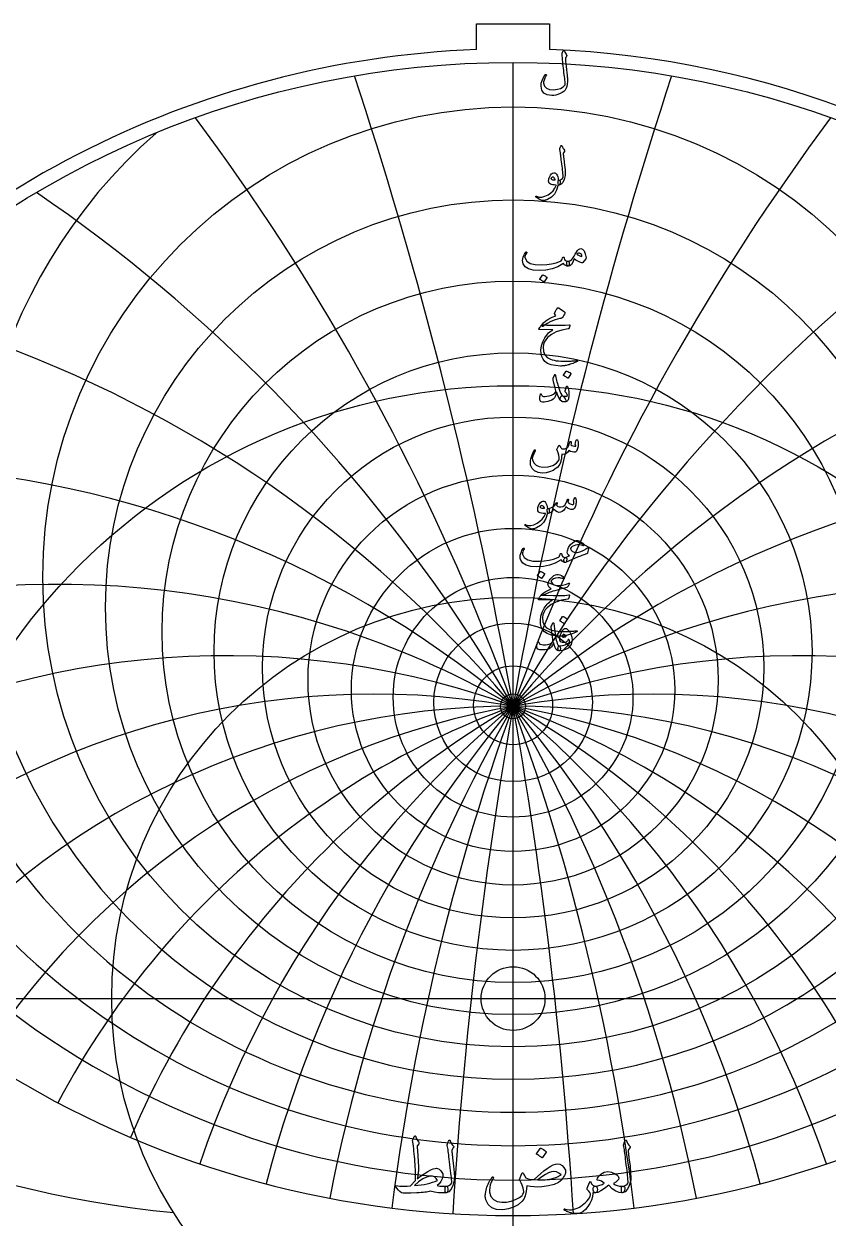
# Model space of a CAD drawing. Header units: millimetres. Extents: x -69 to 69, y -69 to 71.
# Drawn here: x -35.5 to 22.8, y -15.9 to 70.7 of the extents above; entities that cross this region are included whole.
import ezdxf

# ---------------------------------------------------------------- set-up
doc = ezdxf.new("R2010")
doc.units = ezdxf.units.MM
for name, color, linetype in [('CUT_INNER', 6, 'Continuous'), ('CUT_OUTER', 1, 'Continuous'), ('ENGRAVE', 7, 'Continuous'), ('ENGRAVE_FINE', 8, 'Continuous'), ('TEXT', 5, 'Continuous')]:
    doc.layers.add(name, color=color, linetype=linetype)

msp = doc.modelspace()

# ---------------------------------------------------------------- linework, layer by layer
at = {"layer": 'CUT_INNER'}
msp.add_circle((0, 0), 2.315, dxfattribs=at)
at = {"layer": 'CUT_OUTER'}
for points in [[(-2.6425, 70.7445), (2.6425, 70.7445), (2.6425, 68.8816)], [(-2.6425, 68.8816), (-2.6425, 70.7445)]]:
    msp.add_lwpolyline(points, dxfattribs=at)
for centre, radius, start, end in [((-0.0002, -0.0002), 68.9324, 142.382592, 87.802872), ((-0.0008, 0.001), 68.9312, 92.196291, 142.383048)]:
    msp.add_arc(centre, radius, start, end, dxfattribs=at)
at = {"layer": 'ENGRAVE'}
for points in [[(0, -67.95), (0, 67.95)], [(-67.95, 0), (67.95, 0)]]:
    msp.add_lwpolyline(points, dxfattribs=at)
for centre, radius in [((0, 0), 67.95), ((0, 30.6086), 34.1092), ((0, 28.4009), 29.5657), ((0, 26.6217), 25.4569), ((0, 25.186), 21.6854), ((0, 0), 44.4794), ((0, 24.0326), 18.1768), ((0, 23.1164), 14.8726), ((0, 22.4044), 11.7258), ((0, 21.8726), 8.6972), ((0, 0), 29.1157), ((0, 21.504), 5.753), ((0, 21.2871), 2.8632), ((0, 21.2156), 0.906)]:
    msp.add_circle(centre, radius, dxfattribs=at)
for centre, radius, start, end in [((0, 33.3639), 39.2198, 131.307855, 48.692145), ((0, 36.8385), 45.0823, 158.307565, 21.692435), ((0, 41.2872), 51.9657, 177.166321, 2.833679), ((0, 47.1036), 60.279, 192.562112, 347.437888), ((0, 54.9274), 70.6784, 205.930897, 334.069103), ((0, -36.0187), 57.2342, 39, 141), ((0, -36.0187), 57.2342, 39, 141), ((-16.9456, 63.242), 79.1525, 229.930345, 264.433471)]:
    msp.add_arc(centre, radius, start, end, dxfattribs=at)
at = {"layer": 'ENGRAVE_FINE'}
for centre, radius, start, end in [((-324.5914, -36.0187), 329.5988, 3.549067, 18.208032), ((-324.5914, -36.0187), 329.5988, 3.549067, 18.208032), ((324.5914, -36.0187), 329.5988, 161.791968, 176.450933), ((324.5914, -36.0187), 329.5988, 161.791968, 176.450933), ((-157.2498, -36.0187), 167.3417, 7.145895, 36.6736), ((-157.2498, -36.0187), 167.3417, 7.145895, 36.6736), ((157.2498, -36.0187), 167.3417, 143.3264, 172.854105), ((157.2498, -36.0187), 167.3417, 143.3264, 172.854105), ((-99.1326, -36.0187), 114.4685, 10.840654, 55.662821), ((-99.1326, -36.0187), 114.4685, 10.840654, 55.662821), ((99.1326, -36.0187), 114.4685, 124.337179, 169.159346), ((99.1326, -36.0187), 114.4685, 124.337179, 169.159346), ((-68.2091, -36.0187), 89.0407, 14.688568, 75.445741), ((-68.2091, -36.0187), 89.0407, 14.688568, 75.445741), ((68.2091, -36.0187), 89.0407, 104.554259, 165.311432), ((68.2091, -36.0187), 89.0407, 104.554259, 165.311432), ((-48.0252, -36.0187), 74.714, 18.753071, 96.251491), ((-48.0252, -36.0187), 74.714, 18.753071, 96.251491), ((48.0252, -36.0187), 74.714, 83.748509, 161.246929), ((48.0252, -36.0187), 74.714, 83.748509, 161.246929), ((-33.0442, -36.0187), 66.0884, 23.109812, 116.954145), ((-33.0442, -36.0187), 66.0884, 23.109812, 116.954145), ((33.0442, -36.0187), 66.0884, 63.045855, 156.890188), ((33.0442, -36.0187), 66.0884, 63.045855, 156.890188), ((-20.8316, -36.0187), 60.9074, 27.851987, 126.345474), ((-20.8316, -36.0187), 60.9074, 27.851987, 126.345474), ((20.8316, -36.0187), 60.9074, 53.654526, 152.148013), ((20.8316, -36.0187), 60.9074, 53.654526, 152.148013), ((-10.0919, -36.0187), 58.1172, 33.097661, 134.238363), ((-10.0919, -36.0187), 58.1172, 33.097661, 134.238363), ((10.0919, -36.0187), 58.1172, 45.761637, 146.902339), ((10.0919, -36.0187), 58.1172, 45.761637, 146.902339), ((0, 107.9194), 132.0697, 239.147014, 300.852986)]:
    msp.add_arc(centre, radius, start, end, dxfattribs=at)
at = {"layer": 'TEXT'}
for points in [[(3.6388, 68.7873), (3.6458, 68.7996), (3.6549, 68.8084), (3.6659, 68.8137), (3.679, 68.8154), (3.692, 68.8132), (3.7031, 68.8064), (3.7121, 68.7951), (3.7192, 68.7793), (3.7566, 68.6871), (3.7965, 68.6075), (3.839, 68.5404), (3.8839, 68.4859), (3.8972, 68.4663), (3.901, 68.4437), (3.8952, 68.4181), (3.8799, 68.3895), (3.8701, 68.3757), (3.8608, 68.3623), (3.852, 68.3495), (3.8437, 68.3372), (3.836, 68.3257), (3.8287, 68.3151), (3.8219, 68.3056), (3.8156, 68.297), (3.8051, 68.2815), (3.7975, 68.2629), (3.793, 68.2413), (3.7915, 68.2167), (3.7963, 68.1472), (3.8026, 68.0715), (3.8103, 67.9895), (3.8196, 67.9012), (3.8302, 67.8067), (3.8417, 67.7058), (3.8543, 67.5987), (3.8679, 67.4853), (3.883, 67.3721), (3.8965, 67.2658), (3.9082, 67.1662), (3.9181, 67.0734), (3.9265, 66.9871), (3.9337, 66.9071), (3.9396, 66.8334), (3.9442, 66.766), (3.9495, 66.5663), (3.9332, 66.3772), (3.8952, 66.1986), (3.8357, 66.0306), (3.7777, 65.9319), (3.688, 65.8407), (3.5667, 65.7571), (3.4138, 65.681), (3.248, 65.6179), (3.0923, 65.5735), (2.9466, 65.5476), (2.811, 65.5403), (2.4714, 65.587), (2.2283, 65.7151), (2.0816, 65.9246), (2.0314, 66.2154), (2.049, 66.4322), (2.1057, 66.6444), (2.2017, 66.8521), (2.3368, 67.0553), (2.3471, 67.0671), (2.3579, 67.0744), (2.3692, 67.0772), (2.381, 67.0754), (2.3935, 67.0706), (2.4031, 67.0644), (2.4096, 67.0566), (2.4131, 67.0473), (2.4156, 67.0335), (2.4151, 67.0201), (2.4116, 67.0073), (2.4051, 66.995), (2.3129, 66.8155), (2.2494, 66.6625), (2.2145, 66.5362), (2.2082, 66.4365), (2.2753, 66.2217), (2.4202, 66.0718), (2.6429, 65.9866), (2.9436, 65.9663), (3.2146, 65.9957), (3.4449, 66.0637), (3.6345, 66.1705), (3.7835, 66.3159), (3.7803, 66.3861), (3.7749, 66.4681), (3.7673, 66.5619), (3.7573, 66.6675), (3.7449, 66.7852), (3.7297, 66.9152), (3.7118, 67.0574), (3.691, 67.212), (3.6714, 67.3715), (3.6529, 67.5285), (3.6353, 67.683), (3.6187, 67.8349), (3.6034, 67.9844), (3.5896, 68.1313), (3.5773, 68.2757), (3.5665, 68.4176), (3.5504, 68.5542), (3.5511, 68.5698), (3.5534, 68.5844), (3.5572, 68.5979), (3.5624, 68.6105)], [(3.3957, 61.6985), (3.4228, 61.7641), (3.4439, 61.8161), (3.459, 61.8545), (3.468, 61.8793), (3.475, 61.8952), (3.4841, 61.9065), (3.4951, 61.9133), (3.5082, 61.9155), (3.523, 61.913), (3.5353, 61.9055), (3.5451, 61.8929), (3.5524, 61.8753), (3.5858, 61.7892), (3.6257, 61.7116), (3.6722, 61.6425), (3.7252, 61.582), (3.74, 61.5626), (3.7443, 61.5408), (3.738, 61.5164), (3.7212, 61.4895), (3.6328, 61.365), (3.6388, 61.3092), (3.6448, 61.2545), (3.6509, 61.2007), (3.6569, 61.148), (3.6629, 61.0962), (3.6689, 61.0455), (3.675, 60.9958), (3.681, 60.947), (3.7365, 60.496), (3.7704, 60.1433), (3.7827, 59.8892), (3.7734, 59.7334), (3.6976, 59.4509), (3.5986, 59.2422), (3.4765, 59.1073), (3.3314, 59.0463), (3.3274, 59.0463), (3.3233, 59.0463), (3.3193, 59.0463), (3.3153, 59.0463), (3.2914, 59.0689), (3.2761, 59.1206), (3.2693, 59.2015), (3.2711, 59.3115), (3.2749, 59.3522), (3.2862, 59.3818), (3.305, 59.4004), (3.3314, 59.4079), (3.4333, 59.4283), (3.5182, 59.4652), (3.5861, 59.5187), (3.6368, 59.5888), (3.6334, 59.6729), (3.6272, 59.7686), (3.6183, 59.8758), (3.6066, 59.9946), (3.5925, 60.1245), (3.576, 60.2649), (3.5573, 60.4158), (3.5363, 60.5773), (3.517, 60.7361), (3.4992, 60.8787), (3.4828, 61.0053), (3.468, 61.1158), (3.4552, 61.2103), (3.4449, 61.2886), (3.4371, 61.3509), (3.4318, 61.3971), (3.3917, 61.6262), (3.3904, 61.6488), (3.3907, 61.6684), (3.3924, 61.6849), (3.3957, 61.6985)], [(3.251, 59.0021), (3.1568, 58.6713), (2.9988, 58.3943), (2.7771, 58.171), (2.4915, 58.0014), (2.4516, 57.9842), (2.4121, 57.9688), (2.3732, 57.9551), (2.3348, 57.9432), (2.2971, 57.9333), (2.2604, 57.9256), (2.2248, 57.9202), (2.1901, 57.9171), (2.1037, 57.9294), (1.9892, 57.9743), (1.8465, 58.0519), (1.6757, 58.1622), (1.6574, 58.178), (1.6466, 58.1933), (1.6433, 58.2081), (1.6476, 58.2225), (1.6571, 58.2335), (1.6697, 58.2385), (1.6853, 58.2375), (1.7039, 58.2305), (1.8814, 58.173), (2.0806, 58.1732), (2.3014, 58.2313), (2.5437, 58.347), (2.7417, 58.4814), (2.9054, 58.6394), (3.035, 58.821), (3.1304, 59.0262), (3.1297, 59.0335), (3.1274, 59.0392), (3.1237, 59.0435), (3.1184, 59.0463), (2.98, 59.0543), (2.8622, 59.0704), (2.765, 59.0945), (2.6884, 59.1266), (2.6291, 59.1764), (2.592, 59.2452), (2.5769, 59.3331), (2.5839, 59.4401), (2.5862, 59.4543), (2.5889, 59.4687), (2.5922, 59.4834), (2.596, 59.4984), (2.6003, 59.5138), (2.605, 59.53), (2.6103, 59.547), (2.6161, 59.5647), (2.6633, 59.6794), (2.7206, 59.7746), (2.7879, 59.8502), (2.8652, 59.9062), (2.9443, 59.9369), (3.0169, 59.9364), (3.083, 59.9047), (3.1425, 59.8419), (3.1945, 59.7545), (3.2339, 59.6531), (3.2608, 59.5375), (3.2751, 59.4079), (3.283, 59.4081), (3.2907, 59.4084), (3.2981, 59.4091), (3.3053, 59.4099), (3.3124, 59.4108), (3.3198, 59.4115), (3.3275, 59.4118), (3.3354, 59.412), (3.3625, 59.4062), (3.3836, 59.3888), (3.3987, 59.36), (3.4077, 59.3195), (3.4115, 59.2751), (3.4107, 59.2301), (3.4055, 59.1847), (3.3957, 59.1387), (3.3829, 59.0983), (3.3685, 59.0694), (3.3527, 59.052), (3.3354, 59.0463), (3.259, 59.0463), (3.2585, 59.039), (3.257, 59.0292), (3.2545, 59.0169), (3.251, 59.0021)], [(3.0581, 59.4521), (3.0159, 59.5257), (2.9697, 59.5777), (2.9195, 59.6081), (2.8652, 59.6169), (2.8328, 59.6084), (2.8039, 59.5948), (2.7786, 59.5762), (2.7567, 59.5526), (2.7497, 59.54), (2.7487, 59.5265), (2.7537, 59.5119), (2.7648, 59.4963), (2.8062, 59.4599), (2.8662, 59.4351), (2.9448, 59.4218), (3.042, 59.42), (3.0521, 59.422), (3.0581, 59.428), (3.0601, 59.4381), (3.0581, 59.4521)], [(0.9162, 54.179), (0.9305, 54.1946), (0.9454, 54.2011), (0.9607, 54.1986), (0.9765, 54.187), (0.9886, 54.172), (0.9926, 54.1549), (0.9886, 54.1358), (0.9765, 54.1147), (0.9152, 54.0198), (0.876, 53.9318), (0.859, 53.851), (0.864, 53.7771), (0.9898, 53.5345), (1.2347, 53.3652), (1.5986, 53.2693), (2.0816, 53.2467), (2.44, 53.2731), (2.7838, 53.3281), (3.1131, 53.4117), (3.4278, 53.524), (3.4833, 53.5569), (3.5293, 53.6074), (3.5657, 53.6754), (3.5926, 53.7611), (3.6016, 53.7854), (3.6167, 53.8023), (3.6378, 53.8115), (3.6649, 53.8133), (3.6843, 53.805), (3.6981, 53.7882), (3.7064, 53.7628), (3.7091, 53.7289), (3.728, 53.645), (3.7804, 53.5822), (3.8666, 53.5405), (3.9864, 53.5199), (4.0296, 53.5104), (4.0587, 53.4858), (4.0738, 53.4461), (4.0748, 53.3914), (4.0602, 53.2894), (4.0407, 53.2165), (4.016, 53.1728), (3.9864, 53.1583), (3.8982, 53.1698), (3.8146, 53.2045), (3.7355, 53.2623), (3.6609, 53.3431), (3.6546, 53.3464), (3.6438, 53.3441), (3.6285, 53.3363), (3.6087, 53.323), (3.2339, 53.1121), (2.825, 52.9614), (2.382, 52.871), (1.9048, 52.8408), (1.4638, 52.871), (1.1212, 52.9614), (0.877, 53.1121), (0.7314, 53.323), (0.6982, 53.4408), (0.6872, 53.5611), (0.6982, 53.684), (0.7314, 53.8093), (0.7761, 53.9258), (0.8218, 54.0263), (0.8685, 54.1107), (0.9162, 54.179)], [(4.9187, 54.4362), (5.0445, 54.3915), (5.1488, 54.2654), (5.2314, 54.0579), (5.2924, 53.7691), (5.2947, 53.7483), (5.2934, 53.7299), (5.2887, 53.7141), (5.2804, 53.7008), (5.0594, 53.4235), (5.044, 53.4067), (5.0262, 53.3964), (5.0059, 53.3926), (4.983, 53.3954), (4.8328, 53.4466), (4.6917, 53.5119), (4.5595, 53.5913), (4.4365, 53.6847), (4.3373, 53.4544), (4.2285, 53.2899), (4.1102, 53.1912), (3.9824, 53.1583), (3.9681, 53.1636), (3.9532, 53.1794), (3.9379, 53.2057), (3.9221, 53.2427), (3.8977, 53.3341), (3.889, 53.4074), (3.8957, 53.4627), (3.9181, 53.4999), (3.9311, 53.5086), (3.9462, 53.5149), (3.9633, 53.5187), (3.9824, 53.5199), (4.0738, 53.5355), (4.1632, 53.5782), (4.2506, 53.648), (4.336, 53.745), (4.3734, 53.8012), (4.4294, 53.8937), (4.504, 54.0223), (4.5972, 54.187), (4.6701, 54.296), (4.7479, 54.3739), (4.8308, 54.4206), (4.9187, 54.4362)], [(4.6294, 54.0424), (4.7047, 53.9796), (4.7901, 53.9278), (4.8856, 53.8871), (4.991, 53.8575), (4.9853, 53.9366), (4.9639, 54.0012), (4.927, 54.0511), (4.8745, 54.0866), (4.814, 54.1049), (4.7529, 54.1036), (4.6914, 54.0828), (4.6294, 54.0424)], [(2.1338, 52.5113), (2.1389, 52.5163), (2.1459, 52.5193), (2.1549, 52.5203), (2.166, 52.5193), (2.2441, 52.4877), (2.3177, 52.449), (2.3868, 52.4033), (2.4513, 52.3505), (2.4576, 52.3425), (2.4604, 52.3345), (2.4596, 52.3264), (2.4553, 52.3184), (2.2665, 52.013), (2.2594, 52.0057), (2.2504, 52.004), (2.2393, 52.0077), (2.2263, 52.017), (2.215, 52.025), (2.1971, 52.0371), (2.1728, 52.0532), (2.1419, 52.0733), (2.104, 52.0974), (2.0585, 52.1255), (2.0055, 52.1577), (1.945, 52.1938), (1.9369, 52.1999), (1.9329, 52.2059), (1.9329, 52.2119), (1.9369, 52.2179)], [(3.3917, 49.3536), (3.0405, 49.2619), (2.7306, 49.1436), (2.4619, 48.9987), (2.2343, 48.8271), (2.1994, 48.8008), (2.167, 48.786), (2.1371, 48.7827), (2.1097, 48.791), (2.0778, 48.8289), (2.0826, 48.8824), (2.1241, 48.9515), (2.2022, 49.0361), (2.3868, 49.1893), (2.599, 49.3275), (2.8389, 49.4505), (3.1063, 49.5585), (3.03, 49.671), (3.0157, 49.6992), (3.0089, 49.7273), (3.0096, 49.7554), (3.0179, 49.7836), (3.0719, 49.8908), (3.1214, 49.9795), (3.1664, 50.0495), (3.2068, 50.101), (3.2327, 50.1254), (3.258, 50.1382), (3.2829, 50.1395), (3.3073, 50.1292), (3.4487, 50.0493), (3.5675, 49.9744), (3.6637, 49.9046), (3.7372, 49.8398), (3.7516, 49.819), (3.7583, 49.7926), (3.7576, 49.7607), (3.7493, 49.7233), (3.7234, 49.6648), (3.682, 49.5937), (3.625, 49.5101), (3.5524, 49.4139), (3.5333, 49.3995), (3.5002, 49.3847), (3.4529, 49.3694), (3.3917, 49.3536)], [(2.4433, 48.8874), (2.9589, 48.8693), (3.4047, 48.8673), (3.7807, 48.8814), (4.0869, 48.9115), (4.0963, 48.9127), (4.1044, 48.912), (4.1114, 48.9097), (4.117, 48.9055), (4.1211, 48.8999), (4.1235, 48.893), (4.1242, 48.8848), (4.123, 48.8754), (4.1151, 48.8387), (4.1075, 48.805), (4.1, 48.7744), (4.0929, 48.7468), (4.086, 48.7222), (4.0793, 48.7006), (4.0729, 48.682), (4.0668, 48.6664), (4.0537, 48.6415), (4.0386, 48.6232), (4.0216, 48.6114), (4.0025, 48.6061), (3.5383, 48.522), (3.1345, 48.3901), (2.7909, 48.2106), (2.5076, 47.9833), (2.3644, 47.8197), (2.2604, 47.6467), (2.1956, 47.4641), (2.17, 47.272), (2.1946, 46.9703), (2.2926, 46.7244), (2.4639, 46.5343), (2.7085, 46.3999), (2.8353, 46.3593), (2.9747, 46.3256), (3.1267, 46.299), (3.2912, 46.2794), (3.468, 46.2666), (3.6569, 46.2603), (3.8578, 46.2606), (4.0708, 46.2673), (4.1465, 46.2716), (4.221, 46.2764), (4.2942, 46.2816), (4.3662, 46.2874), (4.4364, 46.2937), (4.5043, 46.3005), (4.57, 46.3078), (4.6334, 46.3156), (4.6527, 46.3166), (4.6665, 46.3115), (4.6748, 46.3005), (4.6776, 46.2834), (4.6761, 46.2636), (4.6716, 46.2482), (4.664, 46.2374), (4.6535, 46.2312), (4.54, 46.1832), (4.4325, 46.1397), (4.331, 46.1008), (4.2355, 46.0664), (4.1464, 46.0363), (4.0638, 46.0101), (3.9877, 45.988), (3.9181, 45.97), (3.8527, 45.9566), (3.789, 45.9448), (3.7271, 45.9345), (3.6669, 45.9258), (3.6083, 45.919), (3.5509, 45.9147), (3.4948, 45.9129), (3.4399, 45.9137), (3.0651, 45.9428), (2.7527, 46.0061), (2.5026, 46.1036), (2.3147, 46.2352), (2.1768, 46.3997), (2.0806, 46.5918), (2.0261, 46.8116), (2.0133, 47.059), (2.0527, 47.3659), (2.1469, 47.6638), (2.2958, 47.9526), (2.4995, 48.2324), (2.5792, 48.317), (2.6693, 48.3982), (2.77, 48.4758), (2.8813, 48.5499), (1.9088, 48.5579), (1.8855, 48.568), (1.8757, 48.586), (1.8794, 48.6122), (1.8968, 48.6463), (1.9294, 48.696), (1.959, 48.7408), (1.9857, 48.7804), (2.0093, 48.8151), (2.0299, 48.8445), (2.0475, 48.8683), (2.062, 48.8867), (2.0736, 48.8995), (2.0997, 48.9017), (2.17, 48.9005), (2.2845, 48.8957), (2.4433, 48.8874)], [(3.0802, 45.1938), (3.1033, 45.0884), (3.1284, 44.9813), (3.1556, 44.8724), (3.1847, 44.7618), (3.2158, 44.6489), (3.249, 44.5332), (3.2842, 44.4148), (3.3213, 44.2936), (3.3964, 44.0756), (3.465, 43.9119), (3.527, 43.8023), (3.5825, 43.7471), (3.631, 43.7142), (3.68, 43.6677), (3.7295, 43.6077), (3.7794, 43.5341), (3.8267, 43.4429), (3.8397, 43.3744), (3.8186, 43.3284), (3.7634, 43.3051), (3.5848, 43.3231), (3.4268, 43.4417), (3.2894, 43.6607), (3.1726, 43.9802), (3.1701, 43.9854), (3.1666, 43.9892), (3.1621, 43.9915), (3.1566, 43.9922), (3.1526, 43.9915), (3.1485, 43.9892), (3.1445, 43.9854), (3.1405, 43.9802), (3.1292, 43.9284), (3.1154, 43.8737), (3.0991, 43.8159), (3.0802, 43.7551), (3.0596, 43.6976), (3.038, 43.6496), (3.0154, 43.6112), (2.9918, 43.5823), (2.9069, 43.5082), (2.8009, 43.4427), (2.6738, 43.3857), (2.5257, 43.3372), (2.375, 43.3013), (2.2444, 43.286), (2.1338, 43.2912), (2.0434, 43.3171), (1.9661, 43.3819), (1.9309, 43.4959), (1.9379, 43.6592), (1.9872, 43.8717), (1.9919, 43.8787), (1.9982, 43.8837), (2.006, 43.8867), (2.0153, 43.8877), (2.0264, 43.8865), (2.0354, 43.8827), (2.0424, 43.8764), (2.0475, 43.8676), (2.0665, 43.8232), (2.0876, 43.7863), (2.1107, 43.7569), (2.1359, 43.735), (2.2142, 43.7059), (2.3207, 43.6989), (2.4553, 43.7139), (2.6181, 43.7511), (2.7916, 43.8069), (2.9265, 43.8697), (3.0227, 43.9395), (3.0802, 44.0163), (3.0898, 44.0942), (3.0742, 44.2273), (3.0335, 44.4157), (2.9677, 44.6593), (2.9361, 44.7876), (2.9175, 44.8914), (2.9119, 44.9705), (2.9195, 45.025), (2.9958, 45.242), (3.0041, 45.2648), (3.0129, 45.2812), (3.0222, 45.291), (3.032, 45.2942), (3.0441, 45.288), (3.0561, 45.2691), (3.0682, 45.2377), (3.0802, 45.1938)], [(3.8558, 45.5394), (3.8608, 45.5444), (3.8679, 45.5474), (3.8769, 45.5484), (3.8879, 45.5474), (3.9661, 45.5158), (4.0396, 45.4771), (4.1087, 45.4314), (4.1733, 45.3786), (4.1795, 45.3706), (4.1823, 45.3625), (4.1816, 45.3545), (4.1773, 45.3465), (3.9884, 45.0411), (3.9814, 45.0338), (3.9723, 45.032), (3.9613, 45.0358), (3.9482, 45.0451), (3.9369, 45.0531), (3.9191, 45.0652), (3.8947, 45.0812), (3.8638, 45.1013), (3.8259, 45.1255), (3.7804, 45.1536), (3.7275, 45.1857), (3.6669, 45.2219), (3.6589, 45.2279), (3.6549, 45.234), (3.6549, 45.24), (3.6589, 45.246)], [(3.892, 43.8958), (3.8684, 43.9352), (3.8458, 43.9691), (3.8242, 43.9975), (3.8036, 44.0204), (3.7887, 44.0399), (3.7804, 44.0625), (3.7787, 44.0882), (3.7835, 44.1168), (3.8679, 44.4222), (3.8797, 44.4488), (3.895, 44.4564), (3.9138, 44.4448), (3.9362, 44.4142), (3.9698, 44.3491), (3.9985, 44.2705), (4.0221, 44.1783), (4.0407, 44.0726), (4.0515, 43.9711), (4.0557, 43.8717), (4.0535, 43.7742), (4.0447, 43.6788), (4.0304, 43.5956), (4.0115, 43.5231), (3.9882, 43.461), (3.9603, 43.4095), (3.9259, 43.3714), (3.8789, 43.3412), (3.8194, 43.3191), (3.7473, 43.3051), (3.6735, 43.3023), (3.6046, 43.3141), (3.5408, 43.3405), (3.4821, 43.3814), (3.4366, 43.4334), (3.4128, 43.4929), (3.4105, 43.56), (3.4298, 43.6346), (3.4607, 43.6956), (3.4971, 43.734), (3.5391, 43.7499), (3.5866, 43.7431), (3.6961, 43.7167), (3.7915, 43.7139), (3.8729, 43.7348), (3.9402, 43.7792), (3.9417, 43.791), (3.9342, 43.8144), (3.9176, 43.8493), (3.892, 43.8958)], [(4.5852, 40.5273), (4.5922, 40.5449), (4.6012, 40.5575), (4.6123, 40.565), (4.6253, 40.5675), (4.6422, 40.5655), (4.6565, 40.5595), (4.6683, 40.5494), (4.6776, 40.5354), (4.7004, 40.4851), (4.7168, 40.4229), (4.7266, 40.3485), (4.7298, 40.2621), (4.721, 40.121), (4.6947, 39.9868), (4.6507, 39.8598), (4.5892, 39.7397), (4.5681, 39.7108), (4.545, 39.6885), (4.5199, 39.6726), (4.4927, 39.6633), (4.3945, 39.6571), (4.2888, 39.6744), (4.1755, 39.7153), (4.0547, 39.7799), (3.953, 39.6405), (3.8327, 39.5478), (3.6938, 39.5019), (3.5363, 39.5026), (3.5312, 39.4178), (3.5238, 39.3363), (3.5141, 39.2581), (3.5022, 39.1831), (3.488, 39.1109), (3.4715, 39.041), (3.4528, 38.9733), (3.4318, 38.9079), (3.3831, 38.7898), (3.3173, 38.6808), (3.2344, 38.5809), (3.1345, 38.4899), (2.9006, 38.3342), (2.6532, 38.2247), (2.3923, 38.1614), (2.1178, 38.1443), (1.8086, 38.1863), (1.5642, 38.296), (1.3846, 38.4736), (1.2699, 38.719), (1.2543, 38.8074), (1.2518, 38.9119), (1.2623, 39.0324), (1.2859, 39.1691), (1.3239, 39.3188), (1.3774, 39.4745), (1.4464, 39.6362), (1.5311, 39.804), (1.5378, 39.8145), (1.5461, 39.8221), (1.5559, 39.8266), (1.5672, 39.8281), (1.5785, 39.8271), (1.5883, 39.8241), (1.5966, 39.8191), (1.6034, 39.812), (1.6079, 39.8017), (1.6094, 39.7909), (1.6079, 39.7796), (1.6034, 39.7678), (1.4959, 39.5446), (1.4266, 39.361), (1.3954, 39.217), (1.4025, 39.1128), (1.5039, 38.883), (1.6637, 38.716), (1.8817, 38.6117), (2.158, 38.5703), (2.5442, 38.5949), (2.8713, 38.6929), (3.139, 38.8642), (3.3475, 39.1088), (3.3467, 39.27), (3.3203, 39.4403), (3.2683, 39.6196), (3.1907, 39.808), (3.1809, 39.8271), (3.1757, 39.8442), (3.1749, 39.8593), (3.1787, 39.8723), (3.2003, 39.9171), (3.2209, 39.9592), (3.2405, 39.9985), (3.259, 40.0351), (3.2766, 40.0683), (3.2932, 40.0979), (3.3088, 40.1236), (3.3233, 40.1456), (3.3316, 40.1549), (3.3404, 40.1586), (3.3497, 40.1569), (3.3595, 40.1496), (3.3645, 40.1441), (3.3716, 40.1355), (3.3806, 40.124), (3.3917, 40.1094), (3.4042, 40.0918), (3.4178, 40.0712), (3.4323, 40.0476), (3.4479, 40.021), (3.4796, 39.9698), (3.5062, 39.9326), (3.5278, 39.9095), (3.5444, 39.9004), (3.6488, 39.8917), (3.7533, 39.9095), (3.8578, 39.9539), (3.9623, 40.025), (4.0002, 40.0722), (4.0376, 40.1496), (4.0746, 40.2571), (4.111, 40.3947), (4.1145, 40.4078), (4.121, 40.4188), (4.1306, 40.4279), (4.1431, 40.4349), (4.1549, 40.4394), (4.1662, 40.4409), (4.177, 40.4394), (4.1873, 40.4349), (4.2026, 40.4098), (4.2084, 40.3626), (4.2047, 40.2933), (4.1913, 40.2018), (4.2725, 40.1521), (4.3591, 40.1195), (4.4513, 40.1039), (4.549, 40.1054), (4.5477, 40.1348), (4.544, 40.1586), (4.5377, 40.177), (4.5289, 40.1898), (4.5189, 40.2018), (4.5128, 40.2139), (4.5108, 40.2259), (4.5128, 40.238)], [(2.4614, 35.1657), (2.3672, 34.8349), (2.2092, 34.5578), (1.9874, 34.3346), (1.7019, 34.165), (1.6619, 34.1478), (1.6225, 34.1324), (1.5836, 34.1187), (1.5451, 34.1068), (1.5075, 34.0968), (1.4708, 34.0892), (1.4351, 34.0838), (1.4005, 34.0806), (1.3141, 34.093), (1.1995, 34.1379), (1.0569, 34.2155), (0.8861, 34.3258), (0.8678, 34.3416), (0.857, 34.3569), (0.8537, 34.3717), (0.858, 34.3861), (0.8675, 34.3971), (0.8801, 34.4021), (0.8956, 34.4011), (0.9142, 34.3941), (1.0918, 34.3366), (1.291, 34.3368), (1.5117, 34.3948), (1.7541, 34.5106), (1.952, 34.645), (2.1158, 34.803), (2.2454, 34.9846), (2.3408, 35.1898), (2.3401, 35.197), (2.3378, 35.2028), (2.334, 35.2071), (2.3287, 35.2099), (2.1904, 35.2179), (2.0726, 35.234), (1.9754, 35.2581), (1.8988, 35.2902), (1.8395, 35.34), (1.8023, 35.4088), (1.7872, 35.4967), (1.7943, 35.6037), (1.7965, 35.6179), (1.7993, 35.6323), (1.8026, 35.647), (1.8063, 35.6619), (1.8106, 35.6774), (1.8154, 35.6936), (1.8207, 35.7105), (1.8264, 35.7282), (1.8736, 35.843), (1.9309, 35.9382), (1.9982, 36.0138), (2.0756, 36.0698), (2.1547, 36.1005), (2.2273, 36.1), (2.2933, 36.0683), (2.3529, 36.0055), (2.4049, 35.9181), (2.4443, 35.8167), (2.4712, 35.7011), (2.4855, 35.5715), (2.4934, 35.5717), (2.501, 35.572), (2.5085, 35.5727), (2.5156, 35.5735), (2.5228, 35.5744), (2.5302, 35.575), (2.5378, 35.5754), (2.5458, 35.5755), (2.5729, 35.5698), (2.594, 35.5524), (2.609, 35.5236), (2.6181, 35.4831), (2.6219, 35.4387), (2.6211, 35.3937), (2.6158, 35.3482), (2.606, 35.3023), (2.5932, 35.2618), (2.5789, 35.233), (2.5631, 35.2156), (2.5458, 35.2099), (2.4694, 35.2099), (2.4689, 35.2026), (2.4674, 35.1928), (2.4649, 35.1805), (2.4614, 35.1657)], [(2.2685, 35.6157), (2.2263, 35.6893), (2.1801, 35.7413), (2.1298, 35.7717), (2.0756, 35.7805), (2.0432, 35.772), (2.0143, 35.7584), (1.9889, 35.7398), (1.9671, 35.7162), (1.96, 35.7036), (1.959, 35.6901), (1.9641, 35.6755), (1.9751, 35.6599), (2.0166, 35.6235), (2.0766, 35.5987), (2.1552, 35.5853), (2.2524, 35.5836), (2.2624, 35.5856), (2.2685, 35.5916), (2.2705, 35.6017), (2.2685, 35.6157)], [(4.4907, 36.3551), (4.4995, 36.3612), (4.5098, 36.3592), (4.5216, 36.3491), (4.5349, 36.331), (4.5492, 36.3004), (4.56, 36.2567), (4.5673, 36.1999), (4.5711, 36.1301), (4.5724, 36.0507), (4.5681, 35.9734), (4.5583, 35.898), (4.543, 35.8247), (4.4983, 35.682), (4.4485, 35.5796), (4.3938, 35.5173), (4.334, 35.4952), (4.1926, 35.5035), (4.0617, 35.5404), (3.9414, 35.6059), (3.8317, 35.7001), (3.7563, 35.5517), (3.6669, 35.4359), (3.5634, 35.3528), (3.4459, 35.3023), (3.3226, 35.2912), (3.1978, 35.3224), (3.0714, 35.3957), (2.9436, 35.5112), (2.8401, 35.3794), (2.7386, 35.2852), (2.6392, 35.2287), (2.5417, 35.2099), (2.5221, 35.2209), (2.5036, 35.2541), (2.486, 35.3093), (2.4694, 35.3867), (2.4634, 35.463), (2.4734, 35.5193), (2.4995, 35.5555), (2.5417, 35.5715), (2.7271, 35.6135), (2.8893, 35.6951), (3.0285, 35.8164), (3.1445, 35.9774), (3.1508, 35.9862), (3.1576, 35.9925), (3.1649, 35.9962), (3.1726, 35.9975), (3.1822, 35.9965), (3.1907, 35.9935), (3.1983, 35.9884), (3.2048, 35.9814), (3.2086, 35.9598), (3.1998, 35.9231), (3.1784, 35.8714), (3.1445, 35.8046), (3.189, 35.7531), (3.258, 35.7152), (3.3517, 35.6908), (3.47, 35.68), (3.6174, 35.7109), (3.7463, 35.8116), (3.8566, 35.9822), (3.9482, 36.2225), (3.9527, 36.2348), (3.9583, 36.2436), (3.9648, 36.2489), (3.9723, 36.2507), (3.9836, 36.2497), (3.9934, 36.2466), (4.0017, 36.2416), (4.0085, 36.2346), (4.0135, 36.2245), (4.0165, 36.2145), (4.0175, 36.2044), (4.0165, 36.1944), (3.9764, 36.0256), (4.0233, 35.9839), (4.0798, 35.9473), (4.1459, 35.9156), (4.2215, 35.889), (4.2951, 35.8717), (4.3511, 35.8679), (4.3895, 35.8777), (4.4104, 35.901), (4.4171, 35.9367), (4.4134, 35.9874), (4.3991, 36.0532), (4.3742, 36.1341), (4.3785, 36.157), (4.3993, 36.2014), (4.4367, 36.2675), (4.4907, 36.3551)], [(5.4692, 32.6581), (5.3889, 32.3366), (5.3798, 32.3211), (5.3648, 32.3065), (5.3437, 32.2929), (5.3165, 32.2804), (5.2564, 32.2591), (5.1925, 32.2357), (5.1248, 32.2099), (5.0533, 32.1819), (4.9781, 32.1519), (4.8991, 32.1201), (4.8164, 32.0866), (4.7298, 32.0513), (3.8056, 31.6495), (3.7634, 31.6588), (3.7292, 31.6866), (3.7031, 31.7331), (3.685, 31.7981), (3.682, 31.8672), (3.7011, 31.9257), (3.7423, 31.9737), (3.8056, 32.0111), (3.8135, 32.0148), (3.8292, 32.0217), (3.8527, 32.0319), (3.8839, 32.0453), (3.9227, 32.0617), (3.9688, 32.081), (4.0222, 32.1029), (4.0828, 32.1277), (4.0047, 32.2078), (3.9553, 32.2954), (3.9344, 32.3906), (3.9422, 32.4934), (4.0196, 32.7377), (4.1512, 32.9444), (4.337, 33.1135), (4.5771, 33.2448), (4.6296, 33.2571), (4.6907, 33.2539), (4.7602, 33.235), (4.8383, 33.2006), (4.9195, 33.1537), (4.9941, 33.1012), (5.0621, 33.0431), (5.1236, 32.9796), (5.141, 32.9562), (5.1488, 32.9344), (5.147, 32.914), (5.1357, 32.8952), (5.1186, 32.8806), (5.0995, 32.8731), (5.0784, 32.8726), (5.0553, 32.8791), (4.935, 32.9171), (4.8072, 32.9344), (4.6718, 32.9311), (4.5289, 32.9073), (4.3996, 32.8686), (4.2968, 32.8168), (4.2207, 32.752), (4.1713, 32.6742), (4.1662, 32.6395), (4.1793, 32.5998), (4.2104, 32.5551), (4.2597, 32.5054), (4.3159, 32.4602), (4.3722, 32.425), (4.4284, 32.3999), (4.4847, 32.3849), (4.6532, 32.3806), (4.8333, 32.416), (5.0249, 32.4911), (5.2281, 32.6059), (5.25, 32.6197), (5.2713, 32.633), (5.2922, 32.6458), (5.3125, 32.6581), (5.3321, 32.6697), (5.3507, 32.6802), (5.3683, 32.6898), (5.3849, 32.6983), (5.4308, 32.7199), (5.4602, 32.7204), (5.473, 32.6998), (5.4692, 32.6581)], [(0.7394, 32.6702), (0.7537, 32.6857), (0.7685, 32.6923), (0.7839, 32.6898), (0.7997, 32.6782), (0.8117, 32.6631), (0.8158, 32.6461), (0.8117, 32.627), (0.7997, 32.6059), (0.7384, 32.5109), (0.6992, 32.423), (0.6821, 32.3422), (0.6872, 32.2683), (0.813, 32.0257), (1.0579, 31.8564), (1.4218, 31.7605), (1.9048, 31.7379), (2.2632, 31.7642), (2.607, 31.8192), (2.9363, 31.9029), (3.251, 32.0151), (3.3065, 32.0481), (3.3525, 32.0985), (3.3889, 32.1666), (3.4158, 32.2522), (3.4248, 32.2766), (3.4399, 32.2934), (3.461, 32.3027), (3.4881, 32.3045), (3.5074, 32.2962), (3.5213, 32.2794), (3.5295, 32.254), (3.5323, 32.2201), (3.5511, 32.1362), (3.6036, 32.0734), (3.6898, 32.0317), (3.8096, 32.0111), (3.8528, 32.0016), (3.8819, 31.977), (3.897, 31.9373), (3.898, 31.8825), (3.8834, 31.7806), (3.8638, 31.7077), (3.8392, 31.664), (3.8096, 31.6495), (3.7214, 31.661), (3.6378, 31.6957), (3.5587, 31.7534), (3.4841, 31.8343), (3.4778, 31.8376), (3.467, 31.8353), (3.4517, 31.8275), (3.4318, 31.8142), (3.0571, 31.6032), (2.6482, 31.4526), (2.2052, 31.3621), (1.728, 31.332), (1.2869, 31.3621), (0.9444, 31.4526), (0.7002, 31.6032), (0.5546, 31.8142), (0.5214, 31.932), (0.5104, 32.0523), (0.5214, 32.1751), (0.5546, 32.3005), (0.5993, 32.417), (0.645, 32.5175), (0.6917, 32.6019), (0.7394, 32.6702)], [(1.957, 31.0025), (1.9621, 31.0075), (1.9691, 31.0105), (1.9781, 31.0115), (1.9892, 31.0105), (2.0673, 30.9789), (2.1409, 30.9402), (2.21, 30.8945), (2.2745, 30.8417), (2.2808, 30.8337), (2.2835, 30.8257), (2.2828, 30.8176), (2.2785, 30.8096), (2.0896, 30.5042), (2.0826, 30.4969), (2.0736, 30.4951), (2.0625, 30.4989), (2.0495, 30.5082), (2.0382, 30.5162), (2.0203, 30.5283), (1.996, 30.5444), (1.9651, 30.5645), (1.9271, 30.5886), (1.8817, 30.6167), (1.8287, 30.6488), (1.7682, 30.685), (1.7601, 30.691), (1.7561, 30.6971), (1.7561, 30.7031), (1.7601, 30.7091)], [(4.0768, 30.153), (4.0801, 30.1246), (4.0617, 30.0716), (4.0218, 29.994), (3.9603, 29.8918), (3.9472, 29.8752), (3.9321, 29.8617), (3.9151, 29.8511), (3.896, 29.8436), (3.6388, 29.7728), (3.4097, 29.709), (3.2088, 29.6522), (3.036, 29.6025), (2.8913, 29.56), (2.7748, 29.5251), (2.6864, 29.4977), (2.6261, 29.4779), (2.1399, 29.2609), (2.1057, 29.2584), (2.0796, 29.2629), (2.0615, 29.2745), (2.0515, 29.293), (2.0512, 29.2998), (2.0545, 29.3081), (2.0613, 29.3179), (2.0716, 29.3292), (2.1705, 29.4221), (2.3187, 29.5201), (2.5161, 29.6231), (2.7628, 29.7311), (2.6957, 29.7883), (2.6392, 29.8436), (2.5932, 29.8968), (2.5578, 29.9481), (2.536, 30.0041), (2.5307, 30.0716), (2.542, 30.1508), (2.5699, 30.2414), (2.6151, 30.3359), (2.6784, 30.4303), (2.7597, 30.5247), (2.8592, 30.6192), (2.9674, 30.7008), (3.0712, 30.7568), (3.1704, 30.7872), (3.2651, 30.792), (3.3934, 30.7661), (3.5092, 30.7126), (3.6124, 30.6315), (3.7031, 30.5227), (3.7111, 30.5092), (3.7151, 30.4966), (3.7151, 30.485), (3.7111, 30.4745), (3.7023, 30.4647), (3.692, 30.4594), (3.6802, 30.4587), (3.6669, 30.4624), (3.6078, 30.4813), (3.5509, 30.4976), (3.4963, 30.5114), (3.4439, 30.5227), (3.394, 30.5313), (3.3469, 30.5368), (3.3026, 30.5393), (3.2611, 30.5388), (3.088, 30.5185), (2.9426, 30.4695), (2.8248, 30.3919), (2.7346, 30.2856), (2.8306, 30.1593), (2.9376, 30.0656), (3.0556, 30.0046), (3.1847, 29.9762), (3.3768, 29.9742), (3.5835, 30.0043), (3.8048, 30.0666), (4.0407, 30.1611), (4.0504, 30.1636), (4.0597, 30.1631), (4.0685, 30.1595), (4.0768, 30.153)], [(2.4091, 29.273), (2.9247, 29.2549), (3.3706, 29.2529), (3.7465, 29.2669), (4.0527, 29.2971), (4.0621, 29.2982), (4.0703, 29.2976), (4.0772, 29.2952), (4.0828, 29.291), (4.087, 29.2854), (4.0894, 29.2785), (4.09, 29.2703), (4.0889, 29.2609), (4.081, 29.2242), (4.0733, 29.1906), (4.0659, 29.1599), (4.0587, 29.1323), (4.0518, 29.1077), (4.0452, 29.0861), (4.0388, 29.0675), (4.0326, 29.0519), (4.0196, 29.0271), (4.0045, 29.0087), (3.9874, 28.9969), (3.9683, 28.9917), (3.5042, 28.9075), (3.1003, 28.7757), (2.7567, 28.5961), (2.4734, 28.3688), (2.3303, 28.2053), (2.2263, 28.0322), (2.1615, 27.8496), (2.1359, 27.6575), (2.1605, 27.3559), (2.2584, 27.11), (2.4297, 26.9198), (2.6743, 26.7855), (2.8012, 26.7448), (2.9406, 26.7111), (3.0925, 26.6845), (3.257, 26.6649), (3.4338, 26.6521), (3.6227, 26.6458), (3.8236, 26.6461), (4.0366, 26.6529), (4.1124, 26.6571), (4.1868, 26.6619), (4.26, 26.6672), (4.332, 26.673), (4.4022, 26.6792), (4.4701, 26.686), (4.5358, 26.6933), (4.5992, 26.7011), (4.6186, 26.7021), (4.6324, 26.6971), (4.6407, 26.686), (4.6434, 26.6689), (4.6419, 26.6491), (4.6374, 26.6338), (4.6299, 26.623), (4.6193, 26.6167), (4.5058, 26.5687), (4.3983, 26.5253), (4.2968, 26.4863), (4.2014, 26.4519), (4.1122, 26.4218), (4.0296, 26.3957), (3.9535, 26.3736), (3.8839, 26.3555), (3.8185, 26.3422), (3.7548, 26.3304), (3.6929, 26.3201), (3.6328, 26.3113), (3.5741, 26.3045), (3.5167, 26.3002), (3.4606, 26.2985), (3.4057, 26.2992), (3.031, 26.3284), (2.7185, 26.3917), (2.4684, 26.4891), (2.2805, 26.6207), (2.1426, 26.7852), (2.0464, 26.9774), (1.9919, 27.1971), (1.9791, 27.4445), (2.0186, 27.7514), (2.1128, 28.0493), (2.2617, 28.3381), (2.4654, 28.6179), (2.545, 28.7026), (2.6352, 28.7837), (2.7359, 28.8613), (2.8471, 28.9354), (1.8747, 28.9434), (1.8513, 28.9535), (1.8415, 28.9716), (1.8453, 28.9977), (1.8626, 29.0318), (1.8952, 29.0816), (1.9249, 29.1263), (1.9515, 29.166), (1.9751, 29.2006), (1.9957, 29.23), (2.0133, 29.2539), (2.0279, 29.2722), (2.0394, 29.285), (2.0655, 29.2873), (2.1359, 29.286), (2.2504, 29.2812), (2.4091, 29.273)], [(3.3434, 25.5916), (3.3726, 25.5776), (3.3957, 25.5555), (3.4128, 25.5253), (3.4238, 25.4872), (3.4311, 25.4399), (3.4328, 25.3947), (3.4291, 25.3515), (3.4198, 25.3103), (3.406, 25.2752), (3.3886, 25.2501), (3.3678, 25.235), (3.3434, 25.23), (3.2231, 25.2634), (3.1234, 25.3475), (3.0443, 25.4824), (2.9858, 25.668), (2.9782, 25.7), (2.9717, 25.7278), (2.9662, 25.7512), (2.9617, 25.7705), (2.9582, 25.7854), (2.9556, 25.7961), (2.9541, 25.8025), (2.9536, 25.8046), (2.9476, 25.8164), (2.9416, 25.8197), (2.9355, 25.8144), (2.9295, 25.8006), (2.8612, 25.6464), (2.7849, 25.5253), (2.7005, 25.4374), (2.608, 25.3827), (2.4739, 25.3405), (2.3167, 25.3144), (2.1364, 25.3043), (1.9329, 25.3103), (1.797, 25.3523), (1.723, 25.454), (1.7106, 25.6155), (1.7601, 25.8368), (1.7714, 25.8634), (1.7852, 25.883), (1.8016, 25.8955), (1.8204, 25.9011), (1.839, 25.8993), (1.8546, 25.89), (1.8671, 25.8732), (1.8767, 25.8488), (1.897, 25.7968), (1.9219, 25.7574), (1.9513, 25.7305), (1.9852, 25.7162), (2.1753, 25.6871), (2.3559, 25.6841), (2.5269, 25.7072), (2.6884, 25.7564), (2.7585, 25.7931), (2.816, 25.8428), (2.861, 25.9056), (2.8934, 25.9814), (2.8913, 26.0174), (2.8813, 26.101), (2.8632, 26.2323), (2.8371, 26.4114), (2.8238, 26.5072), (2.812, 26.5938), (2.8017, 26.671), (2.7929, 26.7389), (2.7854, 26.7971), (2.7788, 26.8449), (2.7733, 26.8825), (2.7688, 26.9097), (2.765, 26.9514), (2.7658, 26.9881), (2.771, 27.0197), (2.7808, 27.0464), (2.7964, 27.0794), (2.811, 27.1101), (2.8245, 27.1387), (2.8371, 27.1649), (2.8484, 27.1889), (2.8582, 27.2106), (2.8665, 27.2301), (2.8733, 27.2473), (2.8803, 27.2611), (2.8893, 27.2704), (2.9004, 27.2752), (2.9134, 27.2754), (2.9278, 27.2699), (2.9386, 27.2613), (2.9458, 27.2498), (2.9496, 27.2352), (2.9741, 27.0296), (2.9993, 26.8349), (3.0253, 26.6509), (3.0521, 26.4777), (3.0793, 26.3154), (3.1068, 26.1638), (3.1346, 26.023), (3.1626, 25.893), (3.1965, 25.7717), (3.2379, 25.681), (3.2869, 25.621), (3.3434, 25.5916)], [(3.8056, 26.8736), (3.8332, 26.8695), (3.8638, 26.8575), (3.8975, 26.8374), (3.9342, 26.8093), (4.0911, 26.642), (4.2004, 26.4536), (4.2619, 26.2441), (4.2757, 26.0136), (4.2634, 25.8935), (4.2386, 25.7865), (4.2011, 25.6926), (4.1512, 25.6117), (3.9892, 25.4447), (3.8005, 25.3254), (3.5853, 25.2538), (3.3434, 25.23), (3.3191, 25.2357), (3.2982, 25.2531), (3.2809, 25.282), (3.2671, 25.3224), (3.2619, 25.3447), (3.2585, 25.3676), (3.2569, 25.391), (3.257, 25.4148), (3.2584, 25.4384), (3.2605, 25.461), (3.2634, 25.4826), (3.2671, 25.5032), (3.2779, 25.5389), (3.2942, 25.5655), (3.3161, 25.5831), (3.3434, 25.5916), (3.579, 25.6233), (3.7835, 25.6821), (3.9568, 25.7679), (4.0989, 25.881), (4.0921, 25.9375), (4.0838, 25.9824), (4.0741, 26.0158), (4.0628, 26.0377), (4.0492, 26.0565), (4.0366, 26.0688), (4.0251, 26.0746), (4.0145, 26.0739), (4.0072, 26.0714), (4.0015, 26.0678), (3.9972, 26.0633), (3.9944, 26.0578), (3.9558, 25.9784), (3.908, 25.9171), (3.8513, 25.8739), (3.7855, 25.8488), (3.5943, 25.834), (3.463, 25.886), (3.3914, 26.0048), (3.3796, 26.1904), (3.3957, 26.2969), (3.4278, 26.4074), (3.476, 26.5219), (3.5403, 26.6405), (3.6082, 26.7424), (3.675, 26.8153), (3.7408, 26.859), (3.8056, 26.8736)], [(3.5926, 27.7215), (3.5976, 27.7265), (3.6046, 27.7295), (3.6137, 27.7305), (3.6247, 27.7295), (3.7028, 27.6979), (3.7764, 27.6592), (3.8455, 27.6135), (3.91, 27.5607), (3.9163, 27.5527), (3.9191, 27.5447), (3.9183, 27.5366), (3.9141, 27.5286), (3.7252, 27.2232), (3.7182, 27.2159), (3.7091, 27.2141), (3.6981, 27.2179), (3.685, 27.2272), (3.6737, 27.2352), (3.6559, 27.2473), (3.6315, 27.2634), (3.6006, 27.2834), (3.5627, 27.3076), (3.5172, 27.3357), (3.4642, 27.3678), (3.4037, 27.404), (3.3957, 27.41), (3.3917, 27.4161), (3.3917, 27.4221), (3.3957, 27.4281)], [(3.673, 26.4395), (3.633, 26.4282), (3.6016, 26.3984), (3.5788, 26.3499), (3.5645, 26.2828), (3.5647, 26.2723), (3.5655, 26.2647), (3.5667, 26.2602), (3.5685, 26.2587), (3.6089, 26.2489), (3.6498, 26.2436), (3.6913, 26.2429), (3.7332, 26.2467), (3.7702, 26.2544), (3.8005, 26.2657), (3.8244, 26.2806), (3.8417, 26.2989), (3.7965, 26.3634), (3.7533, 26.4084), (3.7121, 26.4338), (3.673, 26.4395)], [(-6.0171, -13.9701), (-6.0908, -13.9955), (-6.1778, -14.0183), (-6.2783, -14.0384), (-6.3922, -14.0558), (-6.5194, -14.0712), (-6.6601, -14.0853), (-6.8141, -14.098), (-6.9816, -14.1094), (-7.4142, -14.1281), (-7.7424, -14.1308), (-7.9661, -14.1174), (-8.0853, -14.088), (-8.2055, -14.0059), (-8.3197, -13.8991), (-8.4279, -13.7675), (-8.53, -13.6111), (-8.5404, -13.586), (-8.5394, -13.5696), (-8.527, -13.5619), (-8.5032, -13.5629), (-8.2236, -13.6024), (-7.9527, -13.6191), (-7.6905, -13.6131), (-7.437, -13.5843), (-7.078, -13.1985), (-7.0715, -13.0981), (-7.068, -12.9842), (-7.0675, -12.8569), (-7.07, -12.7163), (-7.0752, -12.5629), (-7.0827, -12.3975), (-7.0926, -12.22), (-7.1048, -12.0305), (-7.1189, -11.8337), (-7.1343, -11.64), (-7.151, -11.4493), (-7.1691, -11.2616), (-7.1885, -11.0772), (-7.2093, -10.8966), (-7.2314, -10.7196), (-7.2548, -10.5463), (-7.2923, -10.2944), (-7.2761, -10.2499), (-7.2595, -10.2074), (-7.2426, -10.1669), (-7.2253, -10.1283), (-7.2081, -10.0918), (-7.1912, -10.0574), (-7.1746, -10.0249), (-7.1584, -9.9944), (-7.1493, -9.9827), (-7.1383, -9.9743), (-7.1252, -9.9693), (-7.1102, -9.9676), (-7.0924, -9.9716), (-7.0767, -9.9837), (-7.0629, -10.0038), (-7.0512, -10.0319), (-7.0067, -10.1471), (-6.9588, -10.2462), (-6.9075, -10.3293), (-6.853, -10.3962), (-6.8278, -10.4287), (-6.8168, -10.4619), (-6.8198, -10.4957), (-6.8369, -10.5302), (-6.9387, -10.6642), (-6.9544, -10.6866), (-6.9641, -10.711), (-6.9678, -10.7375), (-6.9655, -10.766), (-6.9102, -11.3795), (-6.8731, -11.8536), (-6.854, -12.1885), (-6.853, -12.3841), (-6.8572, -12.4491), (-6.8644, -12.5207), (-6.8746, -12.5991), (-6.8878, -12.6841), (-6.9034, -12.7759), (-6.9206, -12.8744), (-6.9395, -12.9795), (-6.9601, -13.0914), (-6.7086, -12.8884), (-6.4524, -12.7083), (-6.1916, -12.5509), (-5.926, -12.4162), (-5.7854, -12.359), (-5.6635, -12.3265), (-5.5603, -12.3188), (-5.4759, -12.3359), (-5.3684, -12.3921), (-5.271, -12.4752), (-5.1836, -12.585), (-5.1062, -12.7216), (-5.0955, -12.7535), (-5.0902, -12.79), (-5.0902, -12.8312), (-5.0955, -12.877), (-5.1511, -13.0934), (-5.2375, -13.2816), (-5.3547, -13.4416), (-5.5027, -13.5736), (-5.3052, -13.6044), (-5.1303, -13.6218), (-4.9783, -13.6258), (-4.849, -13.6164), (-4.8146, -13.6185), (-4.7861, -13.6352), (-4.7637, -13.6667), (-4.7472, -13.7129), (-4.7298, -13.8077), (-4.7258, -13.8884), (-4.7352, -13.955), (-4.758, -14.0076), (-4.7858, -14.0474), (-4.8102, -14.0759), (-4.8313, -14.093), (-4.849, -14.0987), (-5.119, -14.1067), (-5.4036, -14.088), (-5.703, -14.0424), (-6.0171, -13.9701)], [(-4.7687, -10.5623), (-4.7325, -10.4749), (-4.7044, -10.4056), (-4.6843, -10.3544), (-4.6722, -10.3212), (-4.6629, -10.3001), (-4.6508, -10.2851), (-4.6361, -10.276), (-4.6187, -10.273), (-4.5989, -10.2764), (-4.5825, -10.2864), (-4.5694, -10.3032), (-4.5597, -10.3266), (-4.5152, -10.4415), (-4.4619, -10.5449), (-4.4, -10.637), (-4.3293, -10.7177), (-4.3096, -10.7435), (-4.3039, -10.7727), (-4.3122, -10.8051), (-4.3347, -10.841), (-4.4526, -11.0071), (-4.4445, -11.0814), (-4.4365, -11.1544), (-4.4284, -11.2261), (-4.4204, -11.2964), (-4.4124, -11.3654), (-4.4043, -11.433), (-4.3963, -11.4993), (-4.3883, -11.5643), (-4.3142, -12.1657), (-4.269, -12.6359), (-4.2526, -12.9748), (-4.265, -13.1824), (-4.3662, -13.5592), (-4.4981, -13.8375), (-4.6608, -14.0173), (-4.8544, -14.0987), (-4.8598, -14.0987), (-4.8651, -14.0987), (-4.8705, -14.0987), (-4.8758, -14.0987), (-4.9077, -14.0685), (-4.9281, -13.9995), (-4.9371, -13.8917), (-4.9348, -13.745), (-4.9298, -13.6908), (-4.9147, -13.6513), (-4.8896, -13.6265), (-4.8544, -13.6164), (-4.7184, -13.5893), (-4.6053, -13.5401), (-4.5148, -13.4688), (-4.4472, -13.3753), (-4.4517, -13.2631), (-4.4599, -13.1356), (-4.4718, -12.9926), (-4.4874, -12.8342), (-4.5063, -12.661), (-4.5282, -12.4738), (-4.5532, -12.2726), (-4.5811, -12.0572), (-4.6069, -11.8456), (-4.6307, -11.6554), (-4.6525, -11.4866), (-4.6722, -11.3393), (-4.6893, -11.2134), (-4.703, -11.1089), (-4.7134, -11.0258), (-4.7205, -10.9642), (-4.774, -10.6588), (-4.7757, -10.6287), (-4.7754, -10.6025), (-4.773, -10.5804), (-4.7687, -10.5623)], [(8.0264, -10.5623), (8.0625, -10.4749), (8.0907, -10.4056), (8.1108, -10.3544), (8.1228, -10.3212), (8.1322, -10.3001), (8.1443, -10.2851), (8.159, -10.276), (8.1764, -10.273), (8.1962, -10.2764), (8.2126, -10.2864), (8.2256, -10.3032), (8.2353, -10.3266), (8.2799, -10.4415), (8.3331, -10.5449), (8.3951, -10.637), (8.4657, -10.7177), (8.4855, -10.7435), (8.4912, -10.7727), (8.4828, -10.8051), (8.4604, -10.841), (8.3425, -11.0071), (8.3505, -11.0814), (8.3586, -11.1544), (8.3666, -11.2261), (8.3747, -11.2964), (8.3827, -11.3654), (8.3907, -11.433), (8.3988, -11.4993), (8.4068, -11.5643), (8.4808, -12.1657), (8.526, -12.6359), (8.5424, -12.9748), (8.53, -13.1824), (8.4289, -13.5592), (8.297, -13.8375), (8.1342, -14.0173), (7.9407, -14.0987), (7.9353, -14.0987), (7.9299, -14.0987), (7.9246, -14.0987), (7.9192, -14.0987), (7.8874, -14.0685), (7.867, -13.9995), (7.8579, -13.8917), (7.8603, -13.745), (7.8653, -13.6908), (7.8804, -13.6513), (7.9055, -13.6265), (7.9407, -13.6164), (8.0766, -13.5893), (8.1898, -13.5401), (8.2802, -13.4688), (8.3479, -13.3753), (8.3433, -13.2631), (8.3351, -13.1356), (8.3233, -12.9926), (8.3077, -12.8342), (8.2888, -12.661), (8.2668, -12.4738), (8.2419, -12.2726), (8.2139, -12.0572), (8.1881, -11.8456), (8.1644, -11.6554), (8.1426, -11.4866), (8.1228, -11.3393), (8.1057, -11.2134), (8.092, -11.1089), (8.0816, -11.0258), (8.0746, -10.9642), (8.021, -10.6588), (8.0193, -10.6287), (8.0197, -10.6025), (8.022, -10.5804), (8.0264, -10.5623)], [(1.9611, -10.8785), (1.9677, -10.8718), (1.9771, -10.8678), (1.9892, -10.8664), (2.0039, -10.8678), (2.1081, -10.91), (2.2062, -10.9615), (2.2983, -11.0225), (2.3843, -11.0928), (2.3927, -11.1035), (2.3964, -11.1142), (2.3954, -11.1249), (2.3897, -11.1357), (2.1379, -11.5429), (2.1285, -11.5526), (2.1164, -11.5549), (2.1017, -11.5499), (2.0843, -11.5375), (2.0692, -11.5268), (2.0454, -11.5107), (2.013, -11.4893), (1.9718, -11.4625), (1.9212, -11.4304), (1.8606, -11.3928), (1.7899, -11.35), (1.7092, -11.3018), (1.6985, -11.2937), (1.6931, -11.2857), (1.6931, -11.2776), (1.6985, -11.2696)], [(3.2148, -11.993), (3.4017, -12.0204), (3.5604, -12.1081), (3.691, -12.2562), (3.7935, -12.4645), (3.8049, -12.5442), (3.7962, -12.6332), (3.7674, -12.7317), (3.7185, -12.8395), (3.6622, -12.9433), (3.6113, -13.0297), (3.5658, -13.0987), (3.5256, -13.1503), (3.2912, -13.3432), (2.9737, -13.4932), (2.5732, -13.6004), (2.0896, -13.6647), (1.7986, -13.6787), (1.5204, -13.6727), (1.2548, -13.6466), (1.002, -13.6004), (0.9423, -13.9932), (0.8653, -14.309), (0.7709, -14.5477), (0.659, -14.7095), (0.3657, -14.959), (0.0321, -15.1448), (-0.3416, -15.2671), (-0.7555, -15.3257), (-1.1912, -15.3052), (-1.5391, -15.1797), (-1.7993, -14.9489), (-1.9718, -14.613), (-1.9865, -14.561), (-1.9986, -14.5066), (-2.0079, -14.4498), (-2.0146, -14.3907), (-2.018, -14.3296), (-2.0173, -14.2668), (-2.0126, -14.2023), (-2.0039, -14.1362), (-1.9852, -14.0191), (-1.9611, -13.9038), (-1.9316, -13.7901), (-1.8968, -13.6781), (-1.8569, -13.5681), (-1.8124, -13.4604), (-1.7631, -13.3551), (-1.7092, -13.2521), (-1.6853, -13.2102), (-1.6617, -13.1704), (-1.6384, -13.1325), (-1.6155, -13.0967), (-1.5932, -13.0629), (-1.5719, -13.0311), (-1.5517, -13.0013), (-1.5324, -12.9735), (-1.5187, -12.9577), (-1.5043, -12.948), (-1.4892, -12.9443), (-1.4735, -12.9467), (-1.4567, -12.953), (-1.444, -12.9614), (-1.4353, -12.9718), (-1.4306, -12.9842), (-1.4293, -12.9983), (-1.4306, -13.0137), (-1.4346, -13.0304), (-1.4413, -13.0485), (-1.4805, -13.1078), (-1.5177, -13.1731), (-1.5528, -13.2444), (-1.586, -13.3218), (-1.6556, -13.5197), (-1.6985, -13.7062), (-1.7146, -13.8813), (-1.7039, -14.0451), (-1.6037, -14.3562), (-1.4212, -14.5822), (-1.1563, -14.7232), (-0.8091, -14.7791), (-0.4735, -14.7634), (-0.1473, -14.7001), (0.1694, -14.5893), (0.4769, -14.4309), (0.5696, -14.3649), (0.6497, -14.2849), (0.717, -14.1908), (0.7716, -14.0826), (0.7779, -14.0675), (0.7809, -14.0491), (0.7806, -14.0273), (0.7769, -14.0022), (0.7297, -13.7625), (0.6684, -13.5521), (0.5931, -13.3713), (0.5037, -13.2199), (0.4859, -13.1922), (0.4755, -13.1677), (0.4725, -13.1466), (0.4769, -13.1289), (0.643, -12.6895), (0.6667, -12.6563), (0.6899, -12.6426), (0.7123, -12.6483), (0.7341, -12.6734), (0.9323, -13.011), (1.0385, -13.0612), (1.1748, -13.0994), (1.3412, -13.1255), (1.5378, -13.1396), (1.7712, -12.9122), (2.0053, -12.7016), (2.24, -12.5077), (2.4754, -12.3305), (2.7005, -12.1828), (2.8987, -12.0773), (3.0702, -12.014), (3.2148, -11.993)], [(-6.0117, -12.8931), (-6.278, -12.9591), (-6.5569, -13.0927), (-6.8486, -13.294), (-7.153, -13.5629), (-6.9087, -13.5431), (-6.6741, -13.516), (-6.4493, -13.4815), (-6.2341, -13.4396), (-6.029, -13.3907), (-5.8343, -13.3351), (-5.6499, -13.2729), (-5.4759, -13.2039), (-5.5858, -13.0498), (-5.7117, -12.9467), (-5.8537, -12.8944), (-6.0117, -12.8931)], [(3.4774, -12.7859), (3.313, -12.6607), (3.1412, -12.585), (2.962, -12.5589), (2.7755, -12.5823), (2.5732, -12.6537), (2.3415, -12.7712), (2.0803, -12.935), (1.7896, -13.1449), (2.319, -13.1466), (2.7768, -13.0873), (3.1629, -12.9671), (3.4774, -12.7859)], [(7.9407, -13.6164), (8.019, -13.6282), (8.0719, -13.6633), (8.0994, -13.7219), (8.1014, -13.804), (8.0753, -13.9309), (8.0398, -14.0223), (7.9949, -14.0782), (7.9407, -14.0987), (7.6938, -14.0762), (7.4464, -13.9768), (7.1982, -13.8003), (6.9494, -13.5468), (6.6356, -13.7902), (6.3694, -13.9634), (6.1507, -14.0662), (5.9796, -14.0987), (5.923, -14.0859), (5.8765, -14.0478), (5.84, -13.9841), (5.8135, -13.8951), (5.8058, -13.7772), (5.8309, -13.6915), (5.8888, -13.6379), (5.9796, -13.6164), (6.0621, -13.6084), (6.1437, -13.595), (6.2242, -13.5763), (6.3038, -13.5521), (6.3823, -13.5223), (6.4598, -13.4865), (6.5363, -13.4447), (6.6119, -13.3968), (6.5191, -13.3211), (6.4069, -13.2601), (6.2753, -13.2139), (6.1243, -13.1824), (6.1105, -13.1767), (6.1015, -13.165), (6.0971, -13.1473), (6.0975, -13.1235), (6.1229, -13.0415), (6.1778, -12.9507), (6.2622, -12.8512), (6.3761, -12.7431), (6.6135, -12.6008), (6.865, -12.5489), (7.1306, -12.5874), (7.4102, -12.7163), (7.5288, -12.7987), (7.6111, -12.8797), (7.6573, -12.9594), (7.6674, -13.0378), (7.6379, -13.1222), (7.5656, -13.2146), (7.4504, -13.3151), (7.2923, -13.4236), (7.4052, -13.5079), (7.5509, -13.5682), (7.7293, -13.6044), (7.9407, -13.6164)], [(5.3741, -13.7665), (5.5402, -13.3378), (5.5587, -13.3037), (5.5764, -13.2869), (5.5935, -13.2876), (5.6099, -13.3057), (5.6548, -13.3807), (5.6983, -13.445), (5.7405, -13.4986), (5.7814, -13.5414), (5.8262, -13.5742), (5.8751, -13.5977), (5.928, -13.6118), (5.985, -13.6164), (6.0412, -13.6312), (6.0814, -13.6754), (6.1055, -13.7491), (6.1136, -13.8522), (6.1055, -13.956), (6.0814, -14.0317), (6.0412, -14.0792), (5.985, -14.0987), (5.9418, -14.1007), (5.8979, -14.1013), (5.8534, -14.1007), (5.8081, -14.0987), (5.8004, -14.1007), (5.7934, -14.1067), (5.787, -14.1168), (5.7814, -14.1308), (5.7526, -14.3843), (5.6822, -14.6305), (5.5704, -14.8692), (5.417, -15.1006), (5.2459, -15.3019), (5.0808, -15.4502), (4.9217, -15.5457), (4.7687, -15.5882), (4.6247, -15.5993), (4.4927, -15.6003), (4.3729, -15.5912), (4.265, -15.5721), (4.2123, -15.5574), (4.1558, -15.54), (4.0957, -15.5199), (4.0319, -15.4971), (3.9648, -15.471), (3.8946, -15.4409), (3.8215, -15.4067), (3.7453, -15.3685), (3.7262, -15.3598), (3.7118, -15.3498), (3.7021, -15.3384), (3.6971, -15.3257), (3.6937, -15.3086), (3.6944, -15.2949), (3.6991, -15.2845), (3.7078, -15.2774), (3.7192, -15.2711), (3.7319, -15.2681), (3.746, -15.2684), (3.7614, -15.2721), (3.9301, -15.3062), (4.0882, -15.323), (4.2355, -15.3223), (4.3722, -15.3042), (4.5073, -15.2686), (4.6394, -15.2205), (4.7685, -15.1601), (4.8946, -15.0872), (5.018, -15.0023), (5.1391, -14.9057), (5.2578, -14.7974), (5.3741, -14.6773), (5.4615, -14.5678), (5.5309, -14.459), (5.5821, -14.3508), (5.6153, -14.2433), (5.6055, -14.1683), (5.5657, -14.0826), (5.4957, -13.9862), (5.3956, -13.879), (5.3782, -13.8559), (5.3688, -13.8294), (5.3674, -13.7996), (5.3741, -13.7665)]]:
    msp.add_lwpolyline(points, close=True, dxfattribs=at)

doc.saveas('drawing.dxf')
